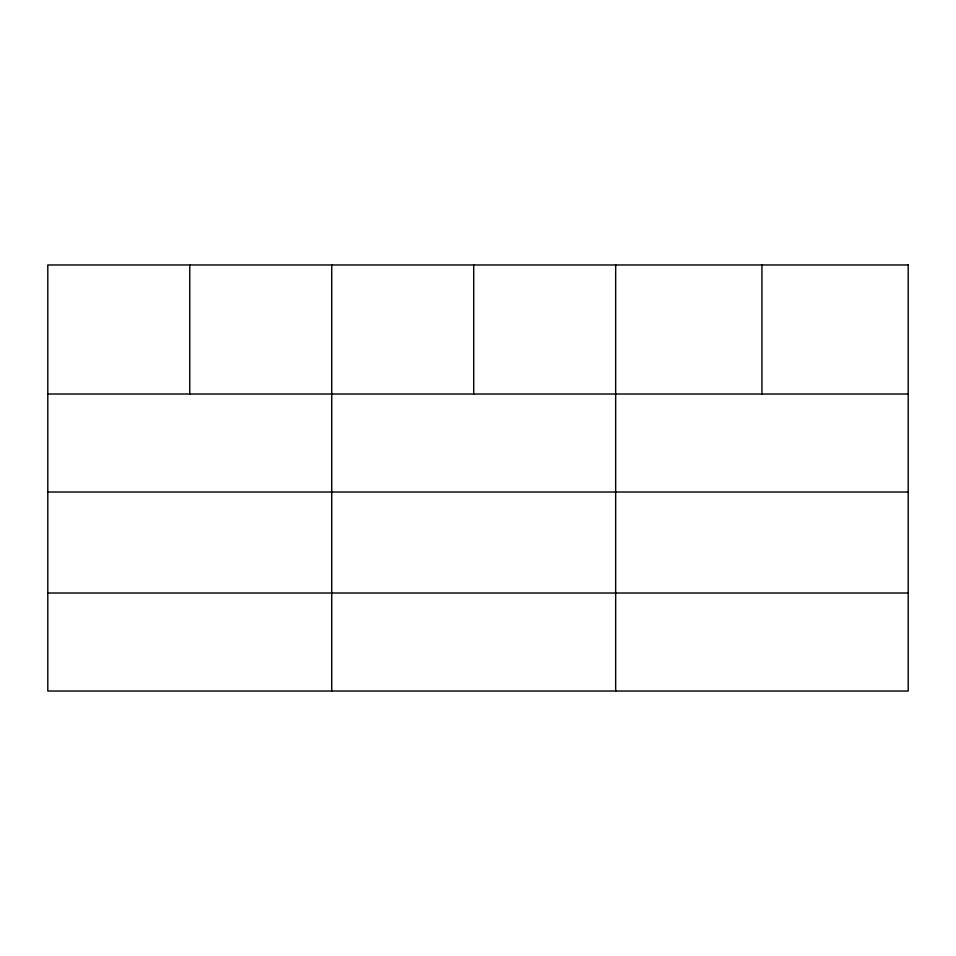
<?xml version="1.0" encoding="UTF-8"?>
<svg xmlns="http://www.w3.org/2000/svg" width="956" height="956" viewBox="0 0 956 956"><rect width="100%" height="100%" fill="white"/><g stroke="black" fill="none" stroke-linecap="round" stroke-linejoin="round"><path stroke-width="1.43" d="M47.8 394.015L908.2 394.015M47.8 492.029L908.2 492.029M47.8 593.019L908.2 593.019M761.932 264.967L761.932 394.015M615.664 264.967L615.664 691.033M473.698 264.967L473.698 394.015M331.732 264.967L331.732 691.033M189.766 264.967L189.766 394.015M908.2 264.967L47.8 264.967L47.8 691.033L908.2 691.033L908.2 264.967"/></g></svg>
